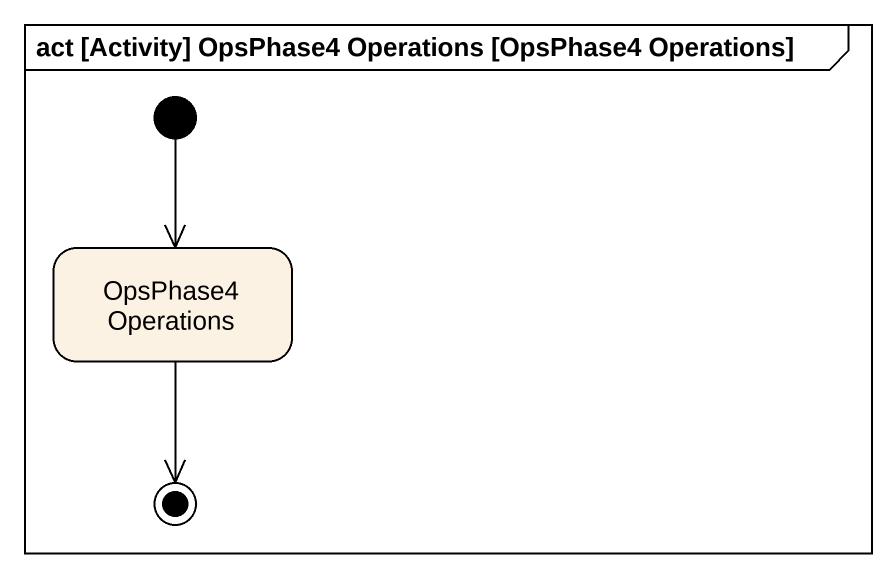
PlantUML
@startuml
mainframe act [Activity] OpsPhase4 Operations [OpsPhase4 Operations]
hide empty description
state "OpsPhase4 Operations" as OpsPhase4_Operations
[*] --> OpsPhase4_Operations
OpsPhase4_Operations --> [*]
@enduml
